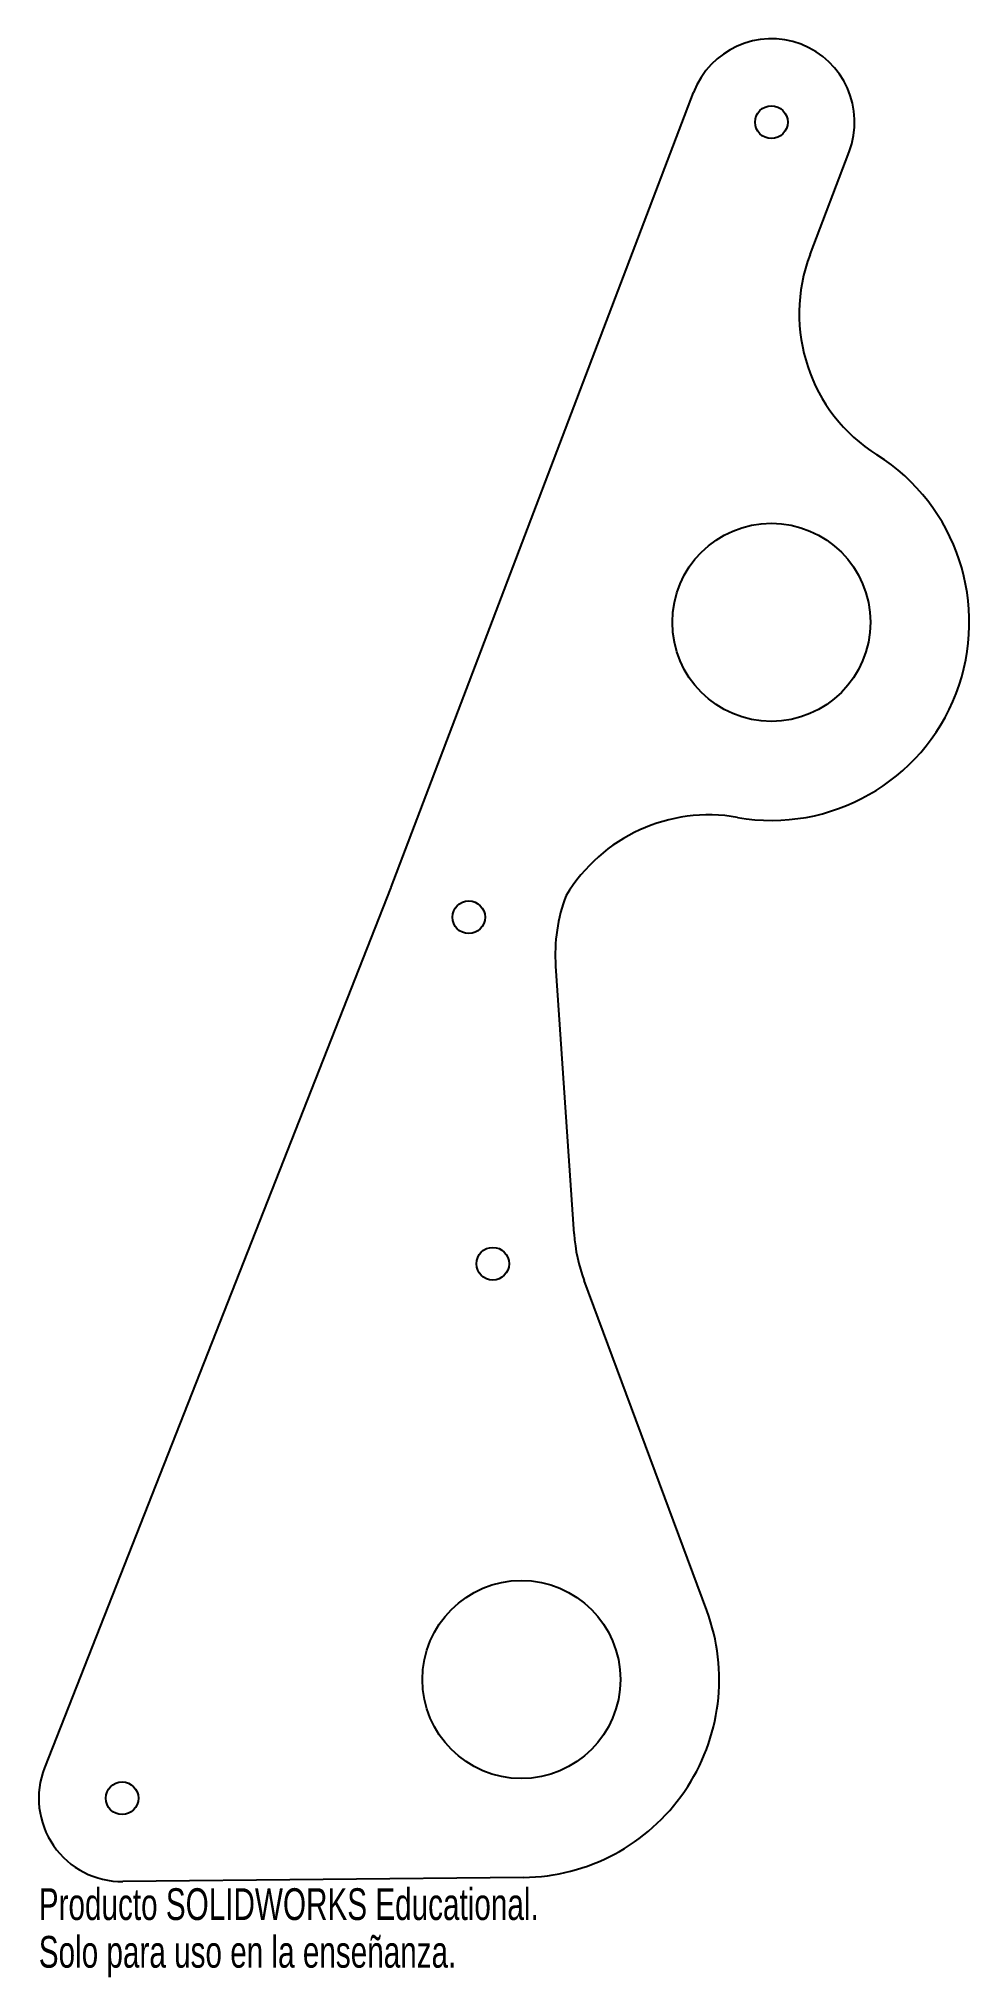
# Model space of a CAD drawing. Header units: inches. Extents: x -7.6 to -2.1, y -10.5 to 1.2.
import ezdxf

# ---------------------------------------------------------------- set-up
doc = ezdxf.new("R2010")
doc.units = ezdxf.units.IN
doc.header["$MEASUREMENT"] = 0
doc.styles.add('SLDTEXTSTYLE0', font='TXT', dxfattribs={"width": 0.7})

msp = doc.modelspace()

# ---------------------------------------------------------------- linework, layer by layer
at = {"color": 7, "linetype": 'Continuous', "lineweight": 25}
for p, q in [((-5.532, -3.92), (-3.717, 0.846)), ((-3.017, -0.126), (-2.783, 0.49)), ((-5.533, -3.923), (-7.611, -9.202)), ((-5.532, -3.92), (-5.533, -3.923)), ((-4.434, -6), (-4.544, -4.395)), ((-3.637, -8.259), (-4.373, -6.28)), ((-4.737, -9.86), (-7.141, -9.885))]:
    msp.add_line(p, q, dxfattribs=at)
for centre, radius in [((-3.25, 0.668), 0.098), ((-3.25, -2.332), 0.594), ((-5.066, -4.101), 0.098), ((-4.922, -6.179), 0.098), ((-4.75, -8.673), 0.594), ((-7.146, -9.385), 0.098)]:
    msp.add_circle(centre, radius, dxfattribs=at)
for centre, radius, start, end in [((-3.25, 0.668), 0.5, 339.1536, 159.1536), ((-2.083, -0.482), 1, 159.1536, 237.7527), ((-3.25, -2.332), 1.188, 260.1289, 57.7527), ((-3.625, -4.487), 1, 80.1289, 148.911), ((-3.547, -4.326), 1, 159.1536, 183.9541), ((-3.436, -5.931), 1, 183.9541, 200.4047), ((-4.75, -8.673), 1.187, 270.6032, 20.4047), ((-7.146, -9.385), 0.5, 158.5129, 270.6032)]:
    msp.add_arc(centre, radius, start, end, dxfattribs=at)

# ---------------------------------------------------------------- texts
at = {"color": 7, "linetype": 'Continuous', "char_height": 0.1903, "attachment_point": 1, "style": 'SLDTEXTSTYLE0'}
for s, insert in [('Producto SOLIDWORKS Educational.', (-7.646, -9.925)), ('Solo para uso en la enseñanza.', (-7.646, -10.211))]:
    msp.add_mtext(s, dxfattribs=dict(at, insert=insert))

doc.saveas('drawing.dxf')
